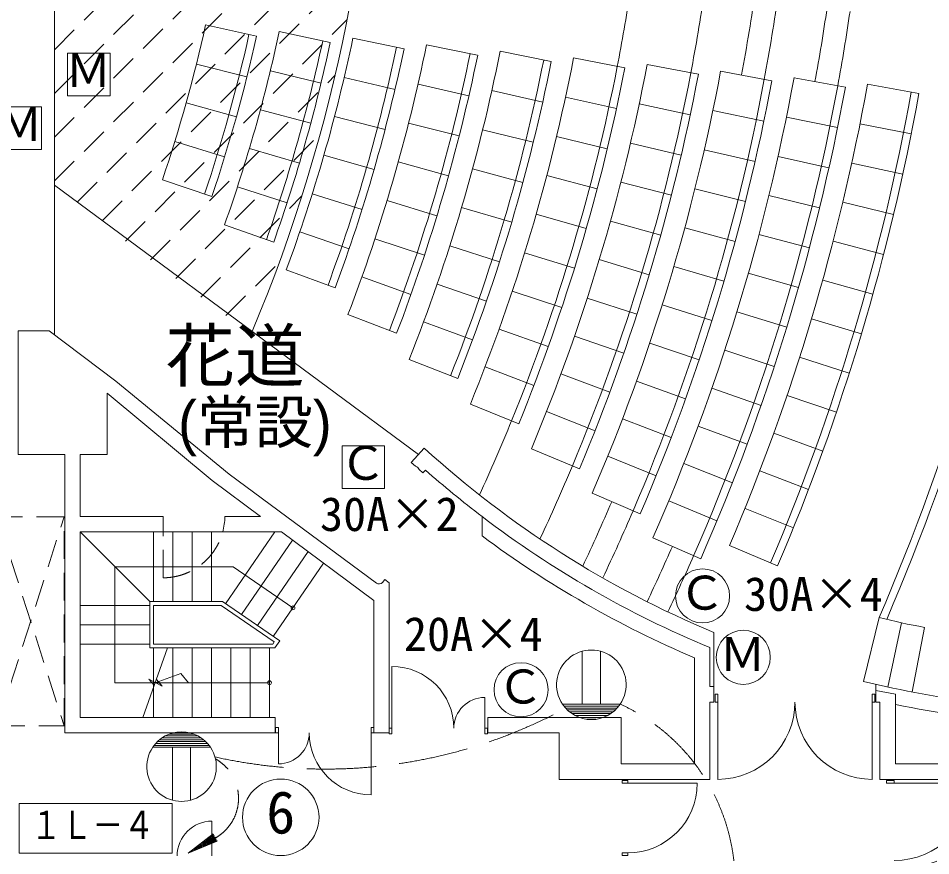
# Model space of a CAD drawing. Units: millimetres, scale not verified. Extents: x -46320 to 37680, y -29109 to 29691.
# Drawn here: x -19708 to -7900, y -13733 to -2900 of the extents above; entities that cross this region are included whole.
import ezdxf
from ezdxf.enums import TextEntityAlignment as Align

# ---------------------------------------------------------------- set-up
doc = ezdxf.new("R2010")
doc.units = ezdxf.units.MM
doc.header["$LTSCALE"] = 300
doc.linetypes.add('DASHED1', pattern=[1.8, 1.2, -0.6])
doc.linetypes.add('DASHED3', pattern=[4, 3, -1])
for name, color, linetype, lineweight in [('1-0_121', 7, 'Continuous', 9), ('8-0', 7, 'Continuous', 9), ('8-1', 7, 'Continuous', 9), ('8-2', 7, 'Continuous', 9), ('9-2_舞台照明', 3, 'Continuous', 9), ('9-3_舞台音響', 3, 'Continuous', 9)]:
    doc.layers.add(name, color=color, linetype=linetype, lineweight=lineweight)
doc.layers.add('1-A', color=7, linetype='Continuous')
doc.styles.add('HG創英角ｺﾞｼｯｸUB', font='')
doc.styles.add('ＭＳ ゴシック', font='')
doc.styles.get('HG創英角ｺﾞｼｯｸUB').set_extended_font_data('HG創英角ｺﾞｼｯｸUB')
doc.styles.get('ＭＳ ゴシック').set_extended_font_data('MS Gothic')

msp = doc.modelspace()

# ---------------------------------------------------------------- linework, layer by layer
at = {"layer": '1-0_121'}
for p, q in [((-19237, 9311), (-19237, -6997.2)), ((-17283.7, -2987), (-16624.7, -3132.9)), ((-16330, -3072.4), (-15670.1, -3214.3)), ((-15377, -3157.7), (-14716.3, -3296)), ((-14424.5, -3243), (-13763.2, -3377.9)), ((-13472.6, -3328.2), (-12810.6, -3460.1)), ((-12521.1, -3413.5), (-11858.6, -3542.5)), ((-17403, -3493.1), (-16748.2, -3656.8)), ((-11570.1, -3498.6), (-10907, -3625)), ((-16445.9, -3579.3), (-15789.9, -3738.2)), ((-10619.4, -3583.7), (-9955.9, -3707.8)), ((-15489.8, -3665.3), (-14832.7, -3819.8)), ((-14534.5, -3751.2), (-13876.5, -3901.7)), ((-9669, -3668.9), (-9005, -3790.6)), ((-8718.9, -3753.9), (-8054.6, -3873.6)), ((-13580, -3837), (-12921.1, -3983.8)), ((-17536, -3995.8), (-16885.8, -4177.2)), ((-12626.1, -3922.8), (-11966.5, -4066.1)), ((-11672.8, -4008.4), (-11012.5, -4148.6)), ((-16574.8, -4083.1), (-15923.1, -4258.8)), ((-10720, -4093.9), (-10059.1, -4231.2)), ((-15615, -4170), (-14962, -4340.7)), ((-9767.7, -4179.4), (-9106.3, -4314)), ((-14656.4, -4256.8), (-14002.1, -4422.7)), ((-13698.8, -4343.3), (-13043.4, -4504.9)), ((-8815.8, -4264.8), (-8153.9, -4396.9)), ((-12742.1, -4429.7), (-12085.7, -4587.3)), ((-17682.5, -4494.8), (-17037.5, -4693.7)), ((-16716.7, -4583.3), (-16069.7, -4775.8)), ((-11786.1, -4515.9), (-11128.9, -4669.9)), ((-10830.9, -4601.9), (-10172.9, -4752.5)), ((-15752.7, -4671.5), (-15104, -4858.2)), ((-9876.4, -4687.9), (-9217.7, -4835.3)), ((-14790.2, -4759.3), (-14140, -4940.6)), ((-8922.4, -4773.8), (-8263, -4918.2)), ((-13829, -4846.7), (-13177.4, -5023.1)), ((-12869, -4933.9), (-12216.2, -5105.8)), ((-19237, -5057.6), (-14529.6, -8545)), ((-17842.5, -4989.5), (-17203.1, -5205.8)), ((-11910, -5020.9), (-11256.2, -5188.6)), ((-16871.4, -5079.8), (-16229.6, -5288.9)), ((-15902.6, -5169.4), (-15258.7, -5372)), ((-10952, -5107.7), (-10297.2, -5271.4)), ((-9994.8, -5194.2), (-9339.1, -5354.4)), ((-14935.7, -5258.5), (-14290, -5455.1)), ((-9038.4, -5280.7), (-8381.9, -5437.4)), ((-13970.5, -5347.1), (-13323.1, -5538.2)), ((-13006.8, -5435.3), (-12358, -5621.3)), ((-12044.5, -5523.2), (-11394.3, -5704.5)), ((-17038.9, -5572.1), (-16402.7, -5797.7)), ((-16064.8, -5663.5), (-15426.1, -5881.8)), ((-11083.3, -5610.8), (-10431.9, -5787.7)), ((-15093, -5754.1), (-14452.1, -5965.9)), ((-10123.1, -5698.2), (-9470.6, -5871)), ((-9163.9, -5785.3), (-8510.4, -5954.3)), ((-14123.4, -5844.1), (-13480.5, -6049.8)), ((-13155.5, -5933.6), (-12510.8, -6133.6)), ((-12189.3, -6022.6), (-11543, -6217.4)), ((-11224.6, -6111.2), (-10576.9, -6301.2)), ((-16239.1, -6153.4), (-15605.9, -6387.4)), ((-15262, -6245.9), (-14626.2, -6472.7)), ((-10261.1, -6199.5), (-9612.1, -6385)), ((-14287.4, -6337.6), (-13649.3, -6557.7)), ((-9298.8, -6287.5), (-8648.6, -6468.7)), ((-13315, -6428.6), (-12674.8, -6642.5)), ((-12344.6, -6518.9), (-11702.5, -6727.2)), ((-11375.9, -6608.7), (-10732.2, -6811.7)), ((-10408.8, -6698.1), (-9763.5, -6896.1)), ((-15442.4, -6733.6), (-14812.2, -6975.3)), ((-14462.5, -6827.2), (-13829.5, -7061.7)), ((-9443.2, -6787.1), (-8796.5, -6980.5)), ((-19707, -6944.6), (-19707, -8544.6)), ((-19307, -6944.6), (-19707, -6944.6)), ((-18445.2, -7592.5), (-19307, -6944.6)), ((-13485.2, -6919.9), (-12849.8, -7147.7)), ((-12510.2, -7011.8), (-11872.6, -7233.4)), ((-11537.2, -7103.1), (-10897.7, -7318.9)), ((-10566.2, -7193.7), (-9924.8, -7404.2)), ((-14648.6, -7312.8), (-14021.1, -7561.5)), ((-9596.8, -7283.8), (-8953.8, -7489.3)), ((-13666, -7407.5), (-13035.6, -7649)), ((-12686, -7501.2), (-12053.2, -7736.1)), ((-18445.2, -7592.5), (-16976.6, -8795.4)), ((-11708.5, -7594.1), (-11073.4, -7822.7)), ((-18557, -8544.6), (-18557, -7747.8)), ((-17198.4, -8880), (-18557, -7747.8)), ((-10733.1, -7686.2), (-10096, -7909.1)), ((-9759.7, -7777.7), (-9120.7, -7995.1)), ((-13857.3, -7891), (-13232.4, -8146.1)), ((-12872, -7986.8), (-12244.2, -8234.8)), ((-11889.5, -8081.5), (-11259.2, -8322.9)), ((-10909.6, -8175.3), (-10276.9, -8410.5)), ((-9931.9, -8268.3), (-9297, -8497.7)), ((-14454.6, -8461.2), (-14621.5, -8647.5)), ((-13068.1, -8468.4), (-12445.6, -8729.5)), ((-19707, -8544.6), (-19107, -8544.6)), ((-19107, -12144.6), (-19107, -8544.6)), ((-18907, -8544.6), (-18557, -8544.6)), ((-18907, -9344.6), (-18907, -8544.6)), ((-12080.4, -8565.3), (-11455, -8819.3)), ((-14567.8, -8695.6), (-14621.5, -8647.5)), ((-14472.5, -8781), (-14521, -8737.5)), ((-11095.5, -8661), (-10467.4, -8908.4)), ((-16976.6, -8795.4), (-15072.5, -10206)), ((-14439, -8743.6), (-14472.5, -8781)), ((-10113.2, -8755.7), (-9482.7, -8997)), ((-17198.4, -8880), (-16571.3, -9344.6)), ((-12280.9, -9045.1), (-11660.7, -9311.6)), ((-11290.7, -9142.9), (-10667.6, -9402.5)), ((-10303.5, -9239.6), (-9677.8, -9492.6)), ((-16571.3, -9344.6), (-17034.7, -9344.6)), ((-13707, -9344.1), (-13707, -9594.4)), ((-18907, -9544.6), (-18007, -10444.6)), ((-17957, -10444.6), (-17957, -9544.6)), ((-17707, -10444.6), (-17707, -9544.6)), ((-17457, -10444.6), (-17457, -9544.6)), ((-17207, -10444.6), (-17207, -9544.6)), ((-17025.9, -10472.8), (-16389.3, -9544.6)), ((-16301.3, -9544.6), (-15107, -10429.3)), ((-16819.7, -10614.2), (-16158.7, -9650.2)), ((-11495.3, -9621), (-10877.4, -9892.6)), ((-16613.5, -10755.6), (-15957.7, -9799.1)), ((-10503, -9719.9), (-9882, -9984.5)), ((-18457, -9994.6), (-16927.6, -9994.6)), ((-18457, -11494.6), (-18457, -9994.6)), ((-16927.6, -9994.6), (-16152.8, -10525.8)), ((-16407.3, -10897), (-15756.6, -9948.1)), ((-14907, -12154.6), (-14907, -10204.1)), ((-18907, -10494.6), (-18007, -10494.6)), ((-18007, -11044.6), (-18007, -10444.6)), ((-18007, -10444.6), (-17067.1, -10444.6)), ((-17957, -10994.6), (-17957, -10494.6)), ((-17957, -10494.6), (-17082.6, -10494.6)), ((-16394.7, -10966.3), (-17082.6, -10494.6)), ((-16325.2, -10953.3), (-17067.1, -10444.6)), ((-15107, -12144.6), (-15107, -10429.3)), ((-18007, -10744.6), (-18907, -10744.6)), ((-8769.2, -11478.7), (-8569, -10652.7)), ((-8456.4, -11550.5), (-8276.6, -10719.7)), ((-10707, -10844.6), (-10707, -11744.6)), ((-8141.8, -11614.5), (-7982.6, -10779.5)), ((-16414.1, -10994.6), (-16394.7, -10966.3)), ((-16387.7, -11044.6), (-16325.2, -10953.3)), ((-18007, -10994.6), (-18907, -10994.6)), ((-17776.3, -11044.6), (-18096, -11944.6)), ((-16387.7, -11044.6), (-18007, -11044.6)), ((-16414.1, -10994.6), (-17957, -10994.6)), ((-17957, -11944.6), (-17957, -11044.6)), ((-17707, -11944.6), (-17707, -11044.6)), ((-17457, -11944.6), (-17457, -11044.6)), ((-17207, -11944.6), (-17207, -11044.6)), ((-16957, -11944.6), (-16957, -11044.6)), ((-16707, -11944.6), (-16707, -11044.6)), ((-16457, -11944.6), (-16457, -11044.6)), ((-10757, -11040.4), (-10757, -11544.6)), ((-10957, -11173.3), (-10957, -12544.6)), ((-18016.2, -11449), (-17847.6, -11537.1)), ((-18016.2, -11449), (-17947.7, -11527.1)), ((-17936.1, -11494.6), (-17603.1, -11374.9)), ((-17847.6, -11537.1), (-17921.1, -11452.3)), ((-17603.1, -11374.9), (-17505.7, -11494.6)), ((-18457, -11494.6), (-16457, -11494.6)), ((-10707, -11544.6), (-10757, -11544.6)), ((-8612, -11515.8), (-8612, -11744.6)), ((-13672, -12154.6), (-13672, -11684.6)), ((-10692, -11644.6), (-10692, -11744.6)), ((-10657, -11644.6), (-10692, -11644.6)), ((-10657, -12744.6), (-10657, -11644.6)), ((-8622, -11644.6), (-8622, -11744.6)), ((-8612, -11594.6), (-8357, -11644.6)), ((-8357, -11644.6), (-8357, -12544.6)), ((-10757, -11744.6), (-10757, -12744.6)), ((-10707, -11744.6), (-10757, -11744.6)), ((-10657, -11744.6), (-10692, -11744.6)), ((-8657, -11744.6), (-8622, -11744.6)), ((-8557, -11744.6), (-8612, -11744.6)), ((-8557, -11744.6), (-8557, -12744.6)), ((-16381.9, -11944.6), (-18907, -11944.6)), ((-16381.9, -12144.6), (-16381.9, -11944.6)), ((-11907, -11944.6), (-13632.1, -11944.6)), ((-13632.1, -11944.6), (-13632.1, -12144.6)), ((-11907, -11944.6), (-11907, -12544.6)), ((-16381.9, -12144.6), (-19107, -12144.6)), ((-16377, -12144.6), (-16342, -12144.6)), ((-16342, -12074.6), (-16342, -12544.6)), ((-15142, -12144.6), (-14907, -12144.6)), ((-14872, -12084.6), (-14907, -12084.6)), ((-13637, -12084.6), (-13672, -12084.6)), ((-13632.1, -12144.6), (-12707, -12144.6)), ((-12707, -12144.6), (-12707, -12744.6)), ((-10957, -12544.6), (-11907, -12544.6)), ((-7707, -12544.6), (-8357, -12544.6)), ((-12707, -12744.6), (-10757, -12744.6)), ((-8557, -12744.6), (-2307, -12744.6)), ((-11892, -12759.6), (-11822, -12759.6)), ((-11892, -12794.6), (-11892, -12759.6)), ((-11892, -12794.6), (-10922, -12794.6)), ((-11822, -12794.6), (-11822, -12759.6)), ((-8472, -12759.6), (-8372, -12759.6)), ((-8472, -12794.6), (-8472, -12759.6)), ((-7372, -12794.6), (-8472, -12794.6)), ((-8372, -12794.6), (-8372, -12759.6)), ((-17201.8, -13734.6), (-17201.8, -13284.6)), ((-11892, -13694.6), (-11822, -13694.6)), ((-11822, -13729.6), (-11822, -13694.6))]:
    msp.add_line(p, q, dxfattribs=at)
at = {"layer": '1-0_121', "linetype": 'DASHED1'}
for p, q in [((-19237, -3306.8), (-15058.7, 871.5)), ((-19237, -3872.5), (-15074.3, 290.2)), ((-19237, -4438.2), (-15107.2, -308.3)), ((-19237, -5003.8), (-15159.1, -926)), ((-18942.9, -5275.5), (-15232.3, -1564.8)), ((-18618, -5516.2), (-15329.2, -2227.4)), ((-18320.1, -5784), (-15453.2, -2917.2)), ((-17995.1, -6024.7), (-15608.6, -3638.2)), ((-17670.2, -6265.5), (-15800.8, -4396.1)), ((-17345.2, -6506.2), (-16037.6, -5198.6)), ((-17020.3, -6746.9), (-16330.1, -6056.7)), ((-19981.8, -12052.4), (-19113.7, -9347.2)), ((-19981.8, -9347.2), (-19113.7, -12052.4)), ((-17834.7, -10137.5), (-17834.7, -9544.6))]:
    msp.add_line(p, q, dxfattribs=at)
msp.add_lwpolyline([(-19113.7, -12052.4), (-19113.7, -9347.2), (-19981.8, -9347.2), (-19981.8, -12052.4)], close=True, dxfattribs=at)
at = {"layer": '1-0_121'}
for points in [[(-17834.7, -9544.6), (-17834.7, -9344.6), (-18907, -9344.6)], [(-18907, -11944.6), (-18907, -9544.6), (-16301.3, -9544.6)], [(-14992.6, -10196.3), (-14966, -10160.4), (-14907, -10204.1)], [(-14872, -11284.6), (-14872, -12154.6), (-14907, -12154.6)], [(-8657, -12744.6), (-8657, -11644.6), (-8622, -11644.6)], [(-16377, -12144.6), (-16377, -12074.6), (-16342, -12074.6)], [(-15142, -12944.6), (-15142, -12074.6), (-15107, -12074.6)], [(-13637, -12084.6), (-13637, -12154.6), (-13672, -12154.6)], [(-11822, -13729.6), (-11892, -13729.6), (-11892, -13694.6)]]:
    msp.add_lwpolyline(points, dxfattribs=at)
for centre in [(-16152.8, -10525.8), (-16457, -11494.6)]:
    msp.add_circle(centre, 25, dxfattribs=at)
at = {"layer": '1-0_121', "color": 3}
msp.add_arc((-36047.1, 1142.1), 20990.1, 337.31882, 22.74129, dxfattribs=at)
at = {"layer": '1-0_121'}
for centre, radius, start, end in [((-36047.1, 1168.8), 24543.1, 348.97837, 351.26658), ((-36047.1, 1168.8), 25493.1, 349.20424, 351.59956), ((-36047.1, 1168.8), 26143.1, 349.41344, 351.90807), ((-36047.1, 1168.8), 26443.1, 349.41344, 351.90807), ((-36047.1, 1168.8), 27093.1, 349.60775, 351.63925), ((-36047.1, 1168.8), 27393.1, 349.60775, 351.63925), ((-36047.1, 1168.8), 19218.1, 341.31029, 347.51169), ((-36047.1, 1168.8), 19793.1, 341.31029, 347.51169), ((-36047.1, 1168.8), 19893.1, 341.31029, 347.51169), ((-36047.1, 1168.8), 20168.1, 340.47411, 347.8607), ((-36047.1, 1168.8), 21118.1, 339.71294, 348.17808), ((-36047.1, 1168.8), 20743.1, 340.47411, 347.8607), ((-36047.1, 1168.8), 20843.1, 340.47411, 347.8607), ((-36047.1, 1168.8), 21693.1, 339.71294, 348.17808), ((-36047.1, 1168.8), 21793.1, 339.71294, 348.17808), ((-36047.1, 1168.8), 22068.1, 339.01713, 348.46796), ((-36047.1, 1168.8), 22643.1, 339.01713, 348.46796), ((-36047.1, 1168.8), 22743.1, 339.01713, 348.46796), ((-36047.1, 1168.8), 23018.1, 338.37861, 348.73376), ((-36047.1, 1168.8), 23968.1, 337.79059, 348.97837), ((-36047.1, 1168.8), 23593.1, 338.37861, 348.73376), ((-36047.1, 1168.8), 23693.1, 338.37861, 348.73376), ((-36047.1, 1168.8), 24543.1, 337.79059, 348.97837), ((-36047.1, 1168.8), 24918.1, 337.24731, 349.20424), ((-36047.1, 1168.8), 24643.1, 337.79059, 348.97837), ((-36047.1, 1168.8), 25493.1, 337.24731, 349.20424), ((-36047.1, 1168.8), 25593.1, 337.24731, 349.20424), ((-36047.1, 1168.8), 25868.1, 336.74387, 349.41344), ((-36047.1, 1168.8), 26443.1, 336.74387, 349.41344), ((-36047.1, 1168.8), 26543.1, 336.74387, 349.41344), ((-36047.1, 1168.8), 26818.1, 336.27602, 349.60775), ((-36047.1, 1168.8), 27393.1, 336.27602, 349.60775), ((-36047.1, 1168.8), 27768.1, 336.9131, 349.78871), ((-36047.1, 1168.8), 27493.1, 336.27602, 349.60775), ((-36047.1, 1168.8), 28343.1, 336.9131, 349.78871), ((-36047.1, 1168.8), 28443.1, 336.9131, 349.78871), ((-36047.1, 1168.8), 29913.1, 336.72204, 350.1164), ((-36047.1, 1168.8), 30013.1, 336.75534, 350.1164), ((-36047.1, 1168.8), 24543.1, 335.35444, 337.79059), ((-5707, 1155.4), 13000, 227.70948, 247.38013), ((-14578.5, -8754.6), 60, 16.61975, 79.6807), ((-36047.1, 1168.8), 25493.1, 334.92488, 337.24732), ((-5707, 1155.4), 13200, 228.58428, 232.6948), ((-36047.1, 1168.8), 26143.1, 334.74052, 336.74387), ((-36047.1, 1168.8), 26443.1, 334.6827, 336.74387), ((-17834.7, -9337.5), 800, 345.0019, 359.49654), ((-5707, 1155.4), 13200, 232.6948, 247.50668), ((-5707, 1155.4), 13400, 233.34359, 246.93401), ((-36047.1, 1168.8), 27093.1, 334.61241, 336.27602), ((-36047.1, 1168.8), 27393.1, 334.60407, 336.27602), ((-15038.5, -10157.7), 60, 233.46832, 319.9854), ((-5707, 1155.4), 12150, 256.37546, 259.20496), ((-14872, -12084.6), 800, 0, 90), ((-5707, 1155.4), 13000, 256.37546, 270), ((-13672, -12084.6), 400, 90, 180), ((-10657, -11744.6), 1000, 270, 0), ((-8657, -11744.6), 1000, 180, 270), ((-5707, 1155.4), 13200, 258.41874, 265.65525), ((-16342, -12144.6), 400, 270, 0), ((-15142, -12144.6), 800, 180, 270), ((-11822, -12794.6), 900, 270, 0), ((-8372, -12794.6), 1000, 270, 0), ((-17201.8, -13734.6), 450, 90, 180)]:
    msp.add_arc(centre, radius, start, end, dxfattribs=at)
at = {"layer": '1-0_121', "linetype": 'DASHED1'}
msp.add_arc((-17834.7, -9337.5), 800, 270, 345.0019, dxfattribs=at)
at = {"layer": '8-0'}
for p, q in [((-19696.6, -13697.5), (-19696.6, -13057.5)), ((-17714.4, -13057.5), (-19696.6, -13057.5)), ((-17714.4, -13697.5), (-17714.4, -13057.5)), ((-17714.4, -13697.5), (-19696.6, -13697.5))]:
    msp.add_line(p, q, dxfattribs=at)
at = {"layer": '8-1'}
for p, q in [((-12408.9, -11773), (-12408.9, -11087.2)), ((-12174.6, -11773), (-12174.6, -11087.2)), ((-11918.5, -11773), (-12665, -11773)), ((-11936, -11797.3), (-12647.4, -11797.3)), ((-11956.3, -11821.7), (-12627.2, -11821.7)), ((-11979.7, -11846), (-12603.7, -11846)), ((-12007.1, -11870.3), (-12576.3, -11870.3)), ((-12039.8, -11894.6), (-12543.6, -11894.6)), ((-12080.2, -11918.9), (-12503.2, -11918.9)), ((-12134.2, -11943.2), (-12449.3, -11943.2)), ((-12230.6, -11967.5), (-12352.8, -11967.5)), ((-17752.3, -12158.9), (-17437.2, -12158.9)), ((-17655.8, -12134.6), (-17533.6, -12134.6)), ((-17906.7, -12256.1), (-17282.7, -12256.1)), ((-17879.3, -12231.8), (-17310.1, -12231.8)), ((-17846.6, -12207.5), (-17342.8, -12207.5)), ((-17806.2, -12183.2), (-17383.2, -12183.2)), ((-17968, -12329.1), (-17221.4, -12329.1)), ((-17950.4, -12304.8), (-17239, -12304.8)), ((-17930.2, -12280.5), (-17259.3, -12280.5)), ((-17711.9, -12329.1), (-17711.9, -13014.9)), ((-17477.5, -12329.1), (-17477.5, -13014.9))]:
    msp.add_line(p, q, dxfattribs=at)
for centre, start, end in [((-12291.7, -11521.7), 326.0455, 213.95448), ((-12291.7, -11521.7), 213.95448, 326.0455), ((-12291.7, -11521.7), 213.95448, 326.0455), ((-17594.7, -12580.4), 33.95448, 146.0455), ((-17594.7, -12580.4), 33.95448, 146.0455), ((-17594.7, -12580.4), 146.0455, 33.95448)]:
    msp.add_arc(centre, 450, start, end, dxfattribs=at)
at = {"layer": '8-2'}
for p, q in [((-17510.4, -13699.9), (-17185.4, -13450.5)), ((-17227.9, -13582.9), (-17194.3, -13457.3)), ((-17213.9, -13577.1), (-17181.7, -13456.9)), ((-17510.4, -13699.9), (-17131.9, -13543.1)), ((-17367.7, -13640.8), (-17350.7, -13577.3)), ((-17353.7, -13635), (-17335, -13565.3)), ((-17339.7, -13629.2), (-17319.4, -13553.3)), ((-17325.7, -13623.4), (-17303.7, -13541.3)), ((-17311.8, -13617.6), (-17288.1, -13529.3)), ((-17297.8, -13611.8), (-17272.5, -13517.3)), ((-17283.8, -13606), (-17256.8, -13505.3)), ((-17269.8, -13600.3), (-17241.2, -13493.3)), ((-17255.9, -13594.5), (-17225.5, -13481.3)), ((-17241.9, -13588.7), (-17209.9, -13469.3)), ((-17200, -13571.3), (-17173.2, -13471.6)), ((-17186, -13565.5), (-17164.7, -13486.2)), ((-17172, -13559.7), (-17156.3, -13500.9)), ((-17158, -13554), (-17147.8, -13515.6)), ((-17144.1, -13548.2), (-17139.3, -13530.3)), ((-17493.4, -13692.9), (-17491.4, -13685.3)), ((-17479.5, -13687.1), (-17475.8, -13673.3)), ((-17465.5, -13681.3), (-17460.1, -13661.3)), ((-17451.5, -13675.5), (-17444.5, -13649.3)), ((-17437.5, -13669.7), (-17428.8, -13637.3)), ((-17423.6, -13663.9), (-17413.2, -13625.3)), ((-17409.6, -13658.1), (-17397.6, -13613.3)), ((-17395.6, -13652.4), (-17381.9, -13601.3)), ((-17381.6, -13646.6), (-17366.3, -13589.3)), ((-17507.4, -13698.7), (-17507, -13697.3))]:
    msp.add_line(p, q, dxfattribs=at)
msp.add_circle((-16311.2, -13235.5), 495, dxfattribs=at)
at = {"layer": '8-2', "linetype": 'DASHED3'}
for centre, radius, start, end in [((-12974.4, -14084.6), 2542.7, 6.41833, 65.44228), ((-15735.5, -6063.1), 6548.7, 257.412, 298.36941), ((-17444, -12990.5), 586.4, 282.73268, 60.59948), ((-10286.1, -7003.5), 7232.6, 273.29537, 299.44029)]:
    msp.add_arc(centre, radius, start, end, dxfattribs=at)
at = {"layer": '9-2_舞台照明', "color": 7, "linetype": 'DASHED1'}
for p, q in [((-19981.8, -12052.4), (-19113.7, -9347.2)), ((-19981.8, -9347.2), (-19113.7, -12052.4))]:
    msp.add_line(p, q, dxfattribs=at)
at = {"layer": '9-2_舞台照明'}
msp.add_lwpolyline([(-15517.4, -8981.7), (-14967.4, -8981.7), (-14967.4, -8431.7), (-15517.4, -8431.7)], close=True, dxfattribs=at)
at = {"layer": '9-2_舞台照明', "color": 7, "linetype": 'DASHED1'}
msp.add_lwpolyline([(-19113.7, -12052.4), (-19113.7, -9347.2), (-19981.8, -9347.2), (-19981.8, -12052.4)], close=True, dxfattribs=at)
at = {"layer": '9-2_舞台照明'}
for centre in [(-10853.2, -10371.5), (-13201.2, -11585.5)]:
    msp.add_circle(centre, 350, dxfattribs=at)
at = {"layer": '9-3_舞台音響'}
for points in [[(-19069, -3902.1), (-18519, -3902.1), (-18519, -3352.1), (-19069, -3352.1)], [(-19958.7, -4597.8), (-19408.7, -4597.8), (-19408.7, -4047.8), (-19958.7, -4047.8)]]:
    msp.add_lwpolyline(points, close=True, dxfattribs=at)
msp.add_circle((-10326.4, -11166.5), 350, dxfattribs=at)

# ---------------------------------------------------------------- texts
at = {"layer": '1-A', "style": 'HG創英角ｺﾞｼｯｸUB'}
for s, height, p in [('花道', 659.8, (-17802.9, -7793.4)), ('(常設)', 549.9, (-17640.6, -8564.6))]:
    msp.add_text(s, height=height, dxfattribs=at).set_placement(p, align=Align.BOTTOM_LEFT)
at = {"layer": '8-0', "style": 'ＭＳ ゴシック', "width": 0.8}
msp.add_text('１Ｌ－４', height=366.6, dxfattribs=at).set_placement((-19547.4, -13627.4), align=Align.BOTTOM_LEFT)
at = {"layer": '8-2', "style": 'ＭＳ ゴシック'}
msp.add_text('6', height=549.9, dxfattribs=at).set_placement((-16498.7, -13610.5), align=Align.BOTTOM_LEFT)
at = {"layer": '9-2_舞台照明', "style": 'ＭＳ ゴシック'}
for s, p in [('Ｃ', (-15548.4, -9002.8)), ('30A×2', (-15804.3, -9664.7)), ('Ｃ', (-11163.3, -10682.1)), ('30A×4', (-10316.5, -10698.4)), ('20A×4', (-14717.9, -11215.1)), ('Ｃ', (-13511.4, -11896.1))]:
    msp.add_text(s, height=439.9, dxfattribs=at).set_placement(p, align=Align.BOTTOM_LEFT)
at = {"layer": '9-3_舞台音響', "style": 'ＭＳ ゴシック'}
for p in [(-19100.1, -3923.2), (-19989.8, -4618.9), (-10636.6, -11477.1)]:
    msp.add_text('Ｍ', height=439.9, dxfattribs=at).set_placement(p, align=Align.BOTTOM_LEFT)

doc.saveas('drawing.dxf')
